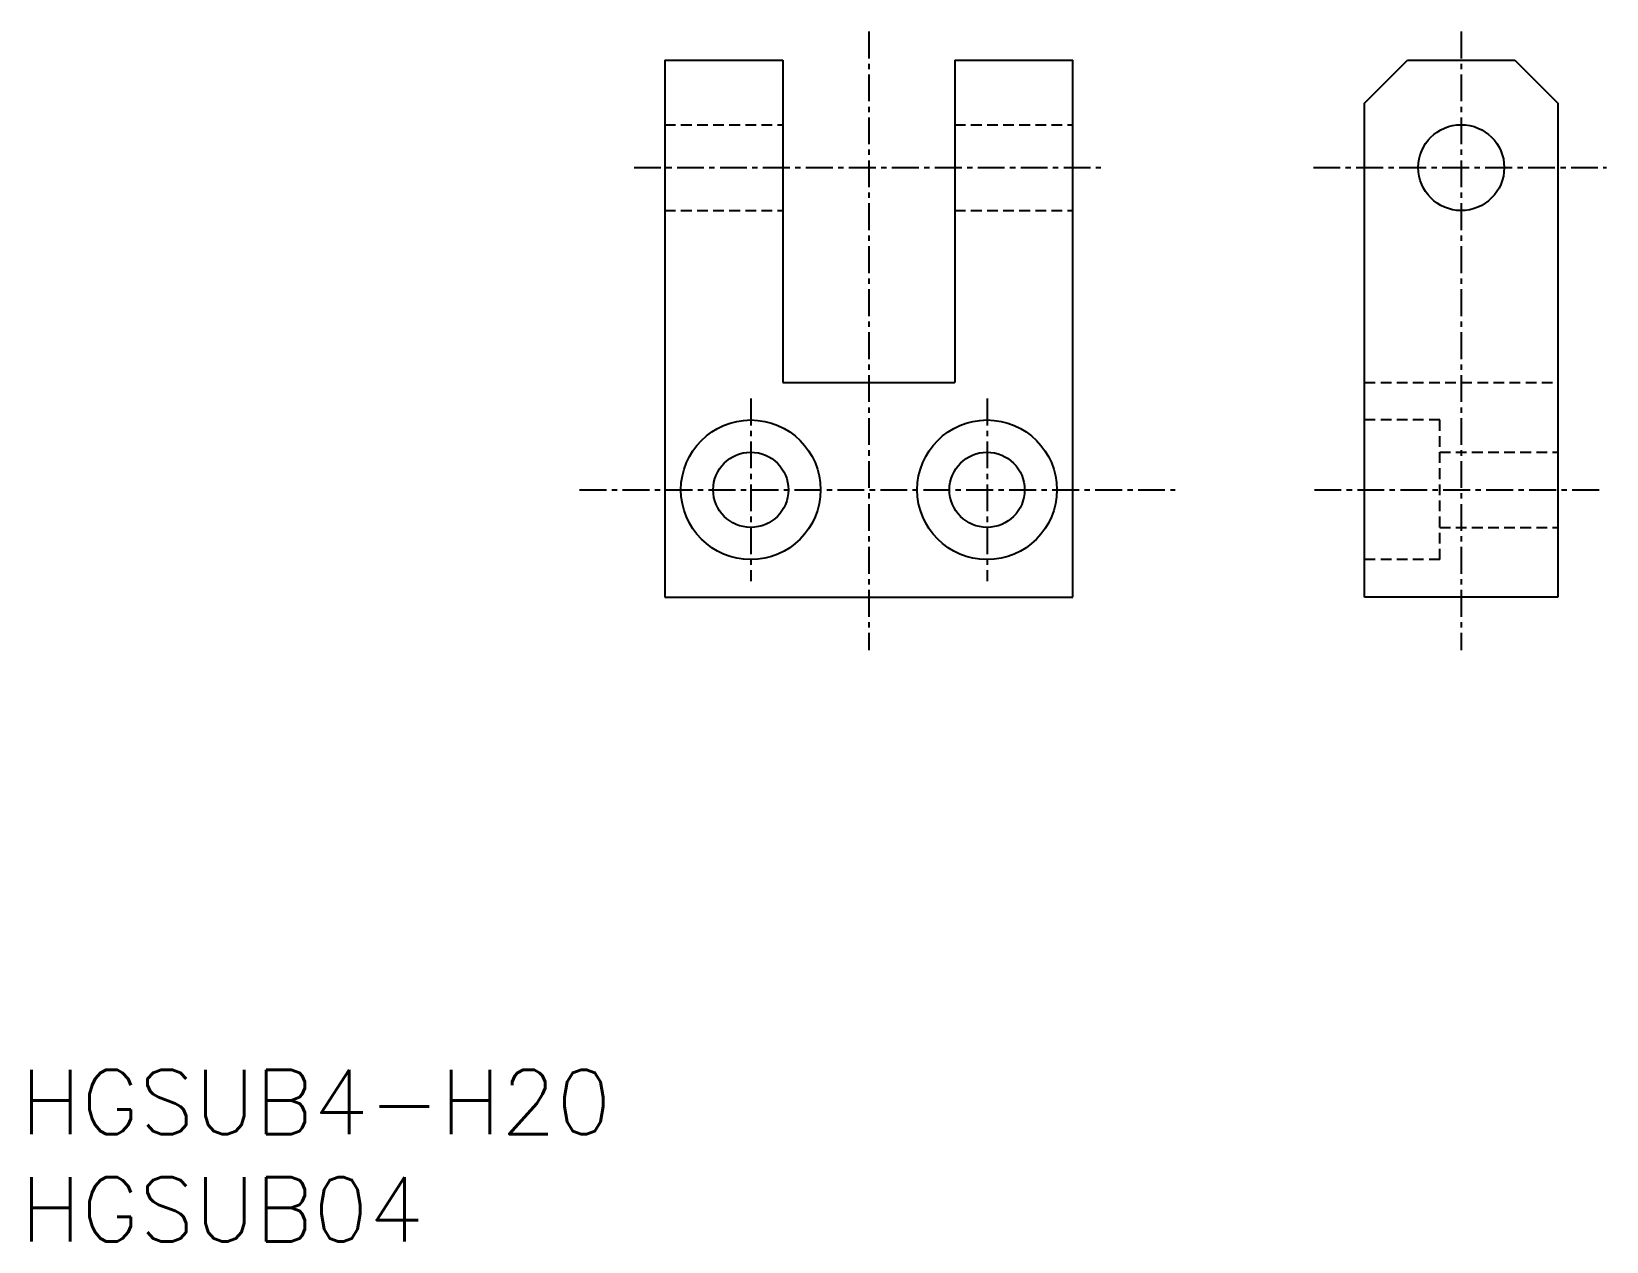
# Model space of a CAD drawing. Extents: x 0.5 to 73.8, y 0 to 56.3.
import ezdxf

# ---------------------------------------------------------------- set-up
doc = ezdxf.new("R2010")
doc.units = 0
doc.linetypes.add('CENTER', pattern=[2, 1.25, -0.25, 0.25, -0.25])
doc.linetypes.add('DASHED', pattern=[0.75, 0.5, -0.25])
doc.layers.get('0').update_dxf_attribs({"linetype": 'CONTINUOUS'})
doc.layers.add('CENTER', color=1, linetype='CENTER')
doc.styles.get("Standard").update_dxf_attribs({"font": 'txt.shx'})

# ---------------------------------------------------------------- blocks, each defined once
blk = doc.blocks.new('*U12')
at = {"color": 7, "linetype": 'CONTINUOUS'}
blk.add_text('HGSUB04', height=3, dxfattribs=at).set_placement((0, 0))
blk = doc.blocks.new('*U13')
at = {"color": 7, "linetype": 'CONTINUOUS'}
blk.add_text('HGSUB4-H20', height=3, dxfattribs=at).set_placement((0, 5))

msp = doc.modelspace()

# ---------------------------------------------------------------- linework, layer by layer
at = {"color": 7, "linetype": 'CONTINUOUS'}
for p, q in [((30, 55), (30, 30)), ((30, 55), (35.5, 55)), ((35.5, 55), (35.5, 40)), ((43.5, 55), (43.5, 40)), ((43.5, 55), (49, 55)), ((49, 30), (49, 55)), ((62.576, 53), (64.576, 55)), ((64.576, 55), (69.576, 55)), ((69.576, 55), (71.576, 53)), ((62.576, 30), (62.576, 53)), ((71.576, 53), (71.576, 30)), ((35.5, 40), (43.5, 40)), ((30, 30), (49, 30)), ((71.576, 30), (62.576, 30))]:
    msp.add_line(p, q, dxfattribs=at)
at = {"color": 3, "linetype": 'DASHED'}
for p, q in [((30, 52), (35.5, 52)), ((43.5, 52), (49, 52)), ((30, 48), (35.5, 48)), ((43.5, 48), (49, 48)), ((62.576, 40), (71.576, 40)), ((66.076, 38.25), (62.576, 38.25)), ((66.076, 31.75), (66.076, 38.25)), ((66.076, 36.75), (71.576, 36.75)), ((66.076, 33.25), (71.576, 33.25)), ((66.076, 31.75), (62.576, 31.75))]:
    msp.add_line(p, q, dxfattribs=at)
at = {"color": 7, "linetype": 'CONTINUOUS'}
for centre, radius in [((67.076, 50), 2), ((34, 35), 3.25), ((45, 35), 3.25), ((34, 35), 1.75), ((45, 35), 1.75)]:
    msp.add_circle(centre, radius, dxfattribs=at)
at = {"layer": 'CENTER', "color": 1, "linetype": 'CENTER'}
for p, q in [((39.5, 56.338), (39.5, 27.525)), ((67.076, 56.338), (67.076, 27.525)), ((28.568, 50), (50.297, 50)), ((60.19, 50), (73.838, 50)), ((34, 39.25), (34, 30.75)), ((45, 39.25), (45, 30.75)), ((26.034, 35), (53.76, 35)), ((60.241, 35), (73.591, 35))]:
    msp.add_line(p, q, dxfattribs=at)

# ---------------------------------------------------------------- block references
at = {"color": 7, "linetype": 'CONTINUOUS'}
for name in ['*U13', '*U12']:
    msp.add_blockref(name, (0, 0), dxfattribs=at)

doc.saveas('drawing.dxf')
